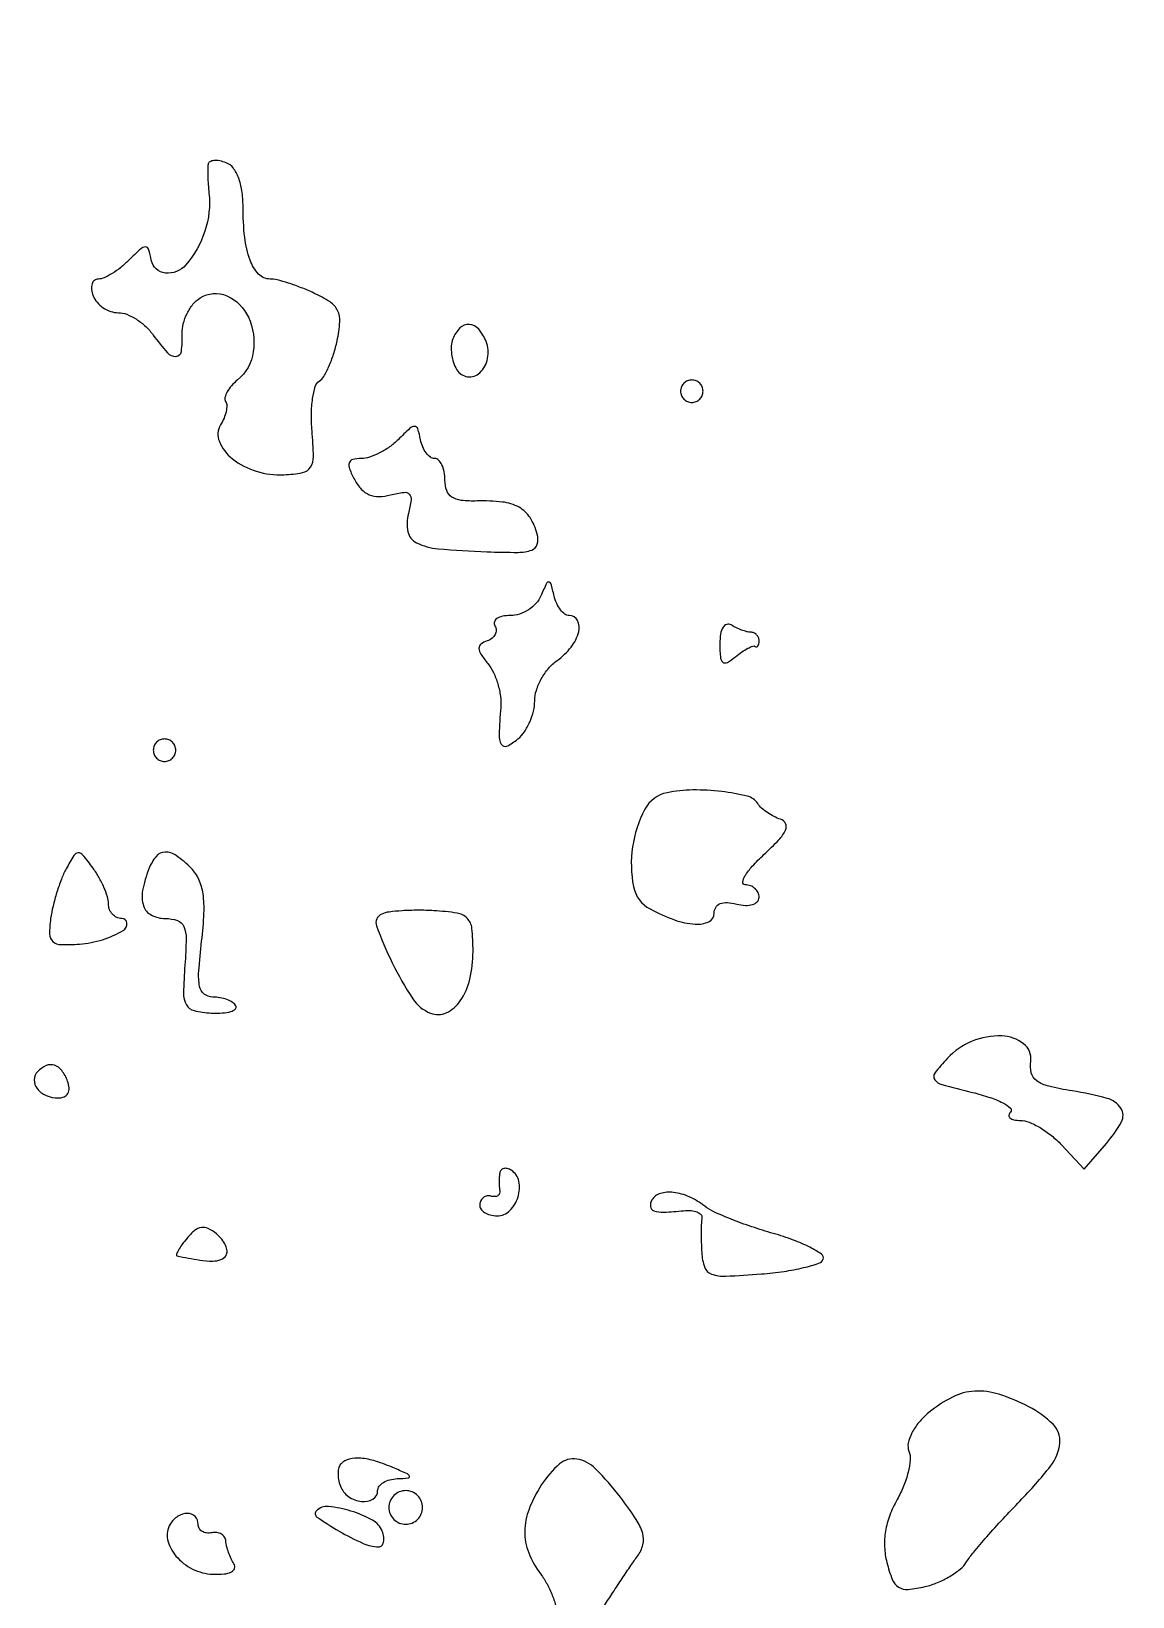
# Model space of a CAD drawing. Extents: x 0 to 5034, y 0 to 2560.
# Drawn here: x 1299.1 to 1397.3, y 2066.5 to 2206.1 of the extents above; entities that cross this region are included whole.
import ezdxf

# ---------------------------------------------------------------- set-up
doc = ezdxf.new("R2010")
doc.units = 0

msp = doc.modelspace()

# ---------------------------------------------------------------- linework, layer by layer
msp.add_lwpolyline([(1400.153175, 2318.07201, -0.000408), (1336.676578, 2318.858857, -0.00002), (1264.40431, 2319.816549, -0.099619), (1263, 2320.118618, 0.099762), (1262.577231, 2320.209431, 0.000071), (1251.04375, 2320.354554, 0.00083), (1238.180463, 2320.493224, 0.000507), (1223, 2320.616258, -0.001296), (1190.354618, 2320.932335, -0.001777), (1160.981876, 2321.397265, -0.001794)], format="xyb")
for points in [[(1314.884846, 2194.218615, 0.038357), (1314.852405, 2193.824936, 0.009153), (1314.860794, 2193.167606, 0.009355), (1314.898493, 2192.410871, 0.009128), (1314.964674, 2191.64983, -0.105978), (1314.605297, 2188.277588, -0.098699), (1312.896121, 2185.251155, -0.245088), (1311.081129, 2184.527826, -0.331125), (1309.823324, 2185.678593, 0.026367), (1309.583549, 2186.64579, 0.330021), (1309.298157, 2186.857185, 0.188479), (1308.87706, 2186.692602, 0.010058), (1307.821429, 2185.678593, -0.028113), (1307.102392, 2185.036158, -0.029968), (1306.330425, 2184.493087, -0.031394), (1305.615219, 2184.111256, -0.107312), (1305.102813, 2184, 0.170074), (1304.754753, 2183.878081, 0.150287), (1304.537366, 2183.559375, 0.106564), (1304.494585, 2183.074132, 0.060579), (1304.638374, 2182.5, 0.087841), (1304.983388, 2181.926565, 0.066468), (1305.536118, 2181.440625, 0.065753), (1306.203933, 2181.112144, 0.081633), (1306.88623, 2181, -0.09574), (1307.631132, 2180.856047, -0.047323), (1308.490704, 2180.4125, -0.044579), (1309.324722, 2179.76515, -0.049322), (1310, 2179, 0.02396), (1311.252824, 2177.426542, 0.227969), (1312.022527, 2177.099141, 0.363053), (1312.505058, 2177.542053, 0.042306), (1312.579401, 2179.118999, -0.070972), (1312.672537, 2180.009128, -0.053895), (1313.012764, 2180.93074, -0.054637), (1313.53452, 2181.743862, -0.079917), (1314.166177, 2182.311011, -0.25195), (1316.549017, 2182.498489, -0.183554), (1318.477862, 2180.597301, -0.145401), (1318.916273, 2177.503587, -0.18457), (1317.51101, 2175.009138, 0.039007), (1316.97207, 2174.485813, 0.053887), (1316.58367, 2173.935334, 0.066738), (1316.389565, 2173.440047, 0.201098), (1316.445027, 2173.088947, -0.140175), (1316.546892, 2172.72797, -0.051273), (1316.490247, 2172.195345, -0.045801), (1316.303936, 2171.592933, -0.040545), (1316.004958, 2171.008023, 0.242461), (1315.888173, 2169.510583, 0.126701), (1317.05004, 2167.982124, 0.093202), (1319.183847, 2166.863361, 0.085402), (1321.646479, 2166.549808, 0.035653), (1323.297826, 2166.740594, 0.206989), (1324.007912, 2167.220691, 0.148482), (1324.274435, 2168.17164, 0.016099), (1324.150612, 2170.473248, -0.024696), (1324.095755, 2171.973011, -0.032555), (1324.202228, 2173.336892, -0.034127), (1324.433144, 2174.413824, -0.182975), (1324.786001, 2174.886369, 0.118736), (1325.198993, 2175.314864, 0.028405), (1325.653382, 2176.200996, 0.027611), (1326.071811, 2177.306556, 0.024261), (1326.386861, 2178.5, 0.033707), (1326.626779, 2180.175856, 0.132965), (1326.432132, 2181.190299, 0.136101), (1325.755494, 2181.954825, 0.035979), (1324.313128, 2182.75, 0.015015), (1323.187331, 2183.228484, 0.015526), (1322.047245, 2183.632812, 0.015417), (1321.040809, 2183.921049, 0.062104), (1320.407624, 2184, -0.207963), (1319.390239, 2184.442285, -0.098979), (1318.625086, 2185.681037, -0.062316), (1318.148552, 2187.702316, -0.026771), (1318, 2190.474799, 0.035949), (1317.899134, 2191.875899, 0.056203), (1317.59329, 2193.044287, 0.070467), (1317.116157, 2193.899272, 0.139565), (1316.5, 2194.361626, 0.042832), (1315.917035, 2194.529763, 0.070993), (1315.406798, 2194.557054, 0.103826), (1315.045986, 2194.447327, 0.231447)], [(1336.699509, 2178.659316, 0.076488), (1336.565839, 2178.043451, 0.047164), (1336.590506, 2177.300927, 0.046126), (1336.757543, 2176.552737, 0.060507), (1337.050879, 2175.917675, 0.224064), (1338.021365, 2175.286861, 0.229344), (1339.111564, 2175.642541, 0.15618), (1339.801713, 2176.921971, 0.138688), (1339.664167, 2178.432783, 0.087523), (1339.010407, 2179.520931, 0.197231), (1338.166094, 2179.945283, 0.219014), (1337.333627, 2179.636724, 0.104936)], [(1357, 2174, 0.099038), (1357.076342, 2173.618362, 0.097945), (1357.29375, 2173.29375, 0.097945), (1357.618362, 2173.076342, 0.099038), (1358, 2173, 0.099038), (1358.381638, 2173.076342, 0.097945), (1358.70625, 2173.29375, 0.097945), (1358.923658, 2173.618362, 0.099038), (1359, 2174, 0.099038), (1358.923658, 2174.381638, 0.097945), (1358.70625, 2174.70625, 0.097945), (1358.381638, 2174.923658, 0.099038), (1358, 2175, 0.099038), (1357.618362, 2174.923658, 0.097945), (1357.29375, 2174.70625, 0.097945), (1357.076342, 2174.381638, 0.099038)], [(1331.821429, 2169.678593, -0.042142), (1331.060579, 2169.036215, -0.036155), (1330.163995, 2168.493087, -0.037766), (1329.272095, 2168.119273, -0.080519), (1328.536245, 2168, 0.059895), (1327.778574, 2167.908912, 0.264548), (1327.463871, 2167.611867, 0.172759), (1327.488034, 2167.076843, 0.026036), (1327.951728, 2166.090197, 0.065515), (1328.542656, 2165.266371, 0.105344), (1329.249428, 2164.774707, 0.103104), (1330.106631, 2164.607715, 0.060749), (1331.144843, 2164.748128, -0.028864), (1332.321075, 2164.984195, -0.240603), (1332.819009, 2164.812596, -0.232574), (1332.982047, 2164.303042, -0.027113), (1332.735554, 2163.09676, 0.116099), (1332.695668, 2161.476641, 0.231631), (1333.464955, 2160.489064, 0.092422), (1335.398931, 2159.954943, 0.011795), (1339.7238, 2159.688403, 0.009546), (1342.521401, 2159.635602, 0.084463), (1343.734307, 2159.842242, 0.247078), (1344.21765, 2160.362045, 0.130984), (1344.221383, 2161.265584, 0.077108), (1343.584036, 2162.730933, 0.126674), (1342.604512, 2163.651934, 0.098571), (1341.112984, 2164.123309, 0.034519), (1338.855889, 2164.214966, -0.032783), (1337.448214, 2164.26724, -0.11871), (1336.608836, 2164.563191, -0.166927), (1336.156029, 2165.140996, -0.083669), (1336, 2166.066883, 0.045973), (1335.931824, 2166.8068, 0.065906), (1335.727789, 2167.432147, 0.085963), (1335.427346, 2167.854316, 0.197712), (1335.073324, 2168, -0.159927), (1334.694866, 2168.124229, -0.07423), (1334.323883, 2168.493087, -0.062145), (1334.015682, 2169.03646, -0.050427), (1333.823324, 2169.678593, 0.026367), (1333.583549, 2170.64579, 0.330021), (1333.298157, 2170.857185, 0.188479), (1332.87706, 2170.692602, 0.010058)], [(1344.547769, 2155.75, -0.084069), (1344.111, 2155.080857, -0.063086), (1343.436377, 2154.514062, -0.062731), (1342.637165, 2154.130504, -0.080714), (1341.833994, 2154, 0.045994), (1341.125499, 2153.934689, 0.100128), (1340.621416, 2153.731339, 0.178108), (1340.400107, 2153.431131, 0.212176), (1340.447214, 2153.08541, -0.129213), (1340.563774, 2152.703975, -0.129838), (1340.477402, 2152.315287, -0.112417), (1340.193367, 2151.978608, -0.080541), (1339.756231, 2151.748032, 0.080823), (1339.203623, 2151.456152, 0.24448), (1339.026375, 2151.083536, 0.140501), (1339.196479, 2150.561006, 0.024029), (1339.828504, 2149.715567, -0.063408), (1340.323734, 2148.931506, -0.038356), (1340.711184, 2147.902243, -0.037875), (1340.942836, 2146.802676, -0.053525), (1340.967813, 2145.802946, 0.010445), (1340.820341, 2143.391571, 0.13594), (1341.023247, 2142.525108, 0.401461), (1341.522259, 2142.366904, 0.05912), (1342.5, 2143, 0.071239), (1343.074425, 2143.634387, 0.044602), (1343.559375, 2144.512762, 0.043924), (1343.889539, 2145.48454, 0.060003), (1344, 2146.401685, -0.078198), (1344.146566, 2147.333108, -0.048824), (1344.5875, 2148.348369, -0.047724), (1345.234751, 2149.289046, -0.062136), (1346, 2150, 0.070082), (1347.246023, 2151.194902, 0.101407), (1347.926987, 2152.554683, 0.189858), (1347.813353, 2153.55517, 0.277418), (1347.073324, 2154, -0.161528), (1346.687859, 2154.127863, -0.06882), (1346.295906, 2154.514062, -0.058015), (1345.956791, 2155.080474, -0.047235), (1345.728082, 2155.75, 0.008005), (1345.443691, 2156.86015, 0.338063), (1345.260491, 2157, 0.291205), (1345.052024, 2156.867337, 0.006693)], [(1360.5, 2151.489545, 0.020203), (1360.54852, 2150.28921, 0.203152), (1360.775731, 2149.85453, 0.313969), (1361.171866, 2149.82283, 0.041056), (1361.903695, 2150.335037, -0.021266), (1362.46664, 2150.763167, -0.031492), (1362.996781, 2151.084355, -0.032317), (1363.437519, 2151.279665, -0.24944), (1363.653695, 2151.25, 0.204068), (1363.784452, 2151.220393, 0.198837), (1363.898273, 2151.29375, 0.106591), (1363.975481, 2151.479793, 0.045279), (1364, 2151.75, 0.098534), (1363.942803, 2152.037421, 0.095899), (1363.779687, 2152.284186, 0.095889), (1363.536253, 2152.452273, 0.098492), (1363.25, 2152.515313, -0.059657), (1362.892247, 2152.565577, -0.02479), (1362.426563, 2152.713891, -0.024099), (1361.937899, 2152.92401, -0.028624), (1361.5, 2153.169821, 0.225781), (1361.116949, 2153.217808, 0.180541), (1360.788889, 2152.954292, 0.094322), (1360.569302, 2152.350391, 0.040187)], [(1310, 2142, 0.099038), (1310.076342, 2141.618362, 0.097945), (1310.29375, 2141.29375, 0.097945), (1310.618362, 2141.076342, 0.099038), (1311, 2141, 0.099038), (1311.381638, 2141.076342, 0.097945), (1311.70625, 2141.29375, 0.097945), (1311.923658, 2141.618362, 0.099038), (1312, 2142, 0.099038), (1311.923658, 2142.381638, 0.097945), (1311.70625, 2142.70625, 0.097945), (1311.381638, 2142.923658, 0.099038), (1311, 2143, 0.099038), (1310.618362, 2142.923658, 0.097945), (1310.29375, 2142.70625, 0.097945), (1310.076342, 2142.381638, 0.099038)], [(1355.796988, 2138.212781, 0.225321), (1353.8177, 2136.735891, 0.085455), (1352.718831, 2133.375143, 0.0854), (1352.806795, 2129.838604, 0.224708), (1354.278413, 2127.850998, 0.035846), (1356.452015, 2126.881016, 0.070241), (1358.302704, 2126.490766, 0.125587), (1359.520987, 2126.715347, 0.292605), (1360, 2127.463798, -0.132944), (1360.14251, 2127.990304, -0.164069), (1360.523727, 2128.322559, -0.114272), (1361.15104, 2128.426426, -0.048114), (1362, 2128.289749, 0.049804), (1362.774564, 2128.167727, 0.086529), (1363.419321, 2128.242791, 0.126717), (1363.841221, 2128.496045, 0.197013), (1364, 2128.883369, 0.110247), (1363.904916, 2129.309359, 0.09993), (1363.635814, 2129.67199, 0.094956), (1363.233571, 2129.91521, 0.088856), (1362.760218, 2130, -0.445974), (1362.547824, 2130.236478, -0.112116), (1362.73826, 2130.791537, -0.047343), (1363.395315, 2131.658688, -0.020025), (1364.426435, 2132.694594, 0.016018), (1365.762124, 2134.015155, 0.079487), (1366.356932, 2134.883802, 0.223686), (1366.357876, 2135.455841, 0.208243), (1365.916217, 2135.844538, -0.040908), (1365.328922, 2136.087913, -0.03187), (1364.735417, 2136.442345, -0.032751), (1364.222128, 2136.846952, -0.064769), (1363.885203, 2137.240198, 0.190659), (1362.947511, 2137.90249, 0.029627), (1360.669232, 2138.314499, 0.032911), (1358.086624, 2138.453769, 0.046504)], [(1302.233914, 2131.430221, 0.030555), (1301.813854, 2130.51146, 0.016359), (1301.40345, 2129.332627, 0.016231), (1301.06195, 2128.097974, 0.024355), (1300.852279, 2127, 0.035735), (1300.756482, 2125.604723, 0.213716), (1301.049091, 2124.956446, 0.17827), (1301.768219, 2124.675137, 0.023894), (1303.420981, 2124.720981, 0.056132), (1305.472845, 2125.110608, 0.060793), (1307.328212, 2125.941921, 0.286766), (1307.654258, 2126.584458, 0.38839), (1307.2, 2127, -0.108269), (1306.742179, 2127.100312, -0.09967), (1306.3525, 2127.384481, -0.095527), (1306.091207, 2127.809177, -0.090515), (1306, 2128.30887, 0.073896), (1305.906076, 2128.940909, 0.027827), (1305.598043, 2129.782969, 0.026835), (1305.155363, 2130.676495, 0.029441), (1304.631635, 2131.489091, 0.013194), (1303.73075, 2132.655256, 0.231824), (1303.308853, 2132.849285, 0.25371), (1302.920485, 2132.626155, 0.015616)], [(1309.606989, 2131.418213, 0.043266), (1309.050265, 2129.481629, 0.128883), (1309.136316, 2128.115407, 0.195574), (1309.82875, 2127.30248, 0.120325), (1311.067481, 2127, -0.082813), (1312.155352, 2126.818577, -0.213385), (1312.724856, 2126.287007, -0.105482), (1312.932092, 2125.204693, -0.013855), (1312.817481, 2122.853601, 0.013608), (1312.693434, 2120.334559, 0.132037), (1312.945861, 2119.305572, 0.213726), (1313.632509, 2118.787296, 0.043937), (1315.172829, 2118.573958, 0.026836), (1316.165189, 2118.577776, 0.057408), (1316.918972, 2118.708874, 0.112864), (1317.323644, 2118.936116, 0.361612), (1317.363812, 2119.220357, 0.114982), (1317.066368, 2119.519511, 0.0495), (1316.559303, 2119.77098, 0.045439), (1315.941932, 2119.942275, 0.044989), (1315.301692, 2120, -0.170701), (1314.544489, 2120.26627, -0.176313), (1314.133005, 2120.944288, -0.068107), (1314.051041, 2122.298989, -0.010578), (1314.311019, 2124.978261, 0.017153), (1314.518754, 2127.45782, 0.047966), (1314.437618, 2129.19853, 0.069672), (1314.067462, 2130.478295, 0.091435), (1313.378882, 2131.478261, 0.040241), (1312.052615, 2132.606652, 0.161492), (1311.050154, 2132.92148, 0.221312), (1310.254203, 2132.535497, 0.079483)], [(1330.358851, 2127.397742, 0.397026), (1329.89899, 2126.33379, 0.027661), (1331.297534, 2123.055374, 0.030722), (1333.13693, 2119.842434, 0.155767), (1334.721061, 2118.560439, 0.203327), (1336.116402, 2118.602125, 0.135488), (1337.356386, 2119.647374, 0.092995), (1338.21298, 2121.588341, 0.057603), (1338.5, 2124.071429, 0.024754), (1338.39867, 2126.116936, 0.16885), (1337.980588, 2127.020096, 0.16491), (1337.086995, 2127.480592, 0.023344), (1335, 2127.694792, 0.014303), (1333.576359, 2127.733229, 0.015577), (1332.192912, 2127.687885, 0.015191), (1331.015562, 2127.576535, 0.070685)], [(1380.786646, 2114.540616, 0.023437), (1379.663809, 2113.216052, 0.333946), (1379.656996, 2112.633254, 0.16956), (1380.287821, 2112.199868, 0.0068), (1383.020945, 2111.4949, -0.019991), (1384.55493, 2111.055773, -0.039505), (1385.722026, 2110.565417, -0.061724), (1386.399732, 2110.101755, -0.432518), (1386.410837, 2109.74417, 0.162104), (1386.270206, 2109.463147, 0.25891), (1386.363407, 2109.2186, 0.131218), (1386.719634, 2109.051314, 0.044552), (1387.294378, 2109, -0.097337), (1388.060453, 2108.849439, -0.037132), (1389.038202, 2108.362145, -0.035027), (1390.05082, 2107.659504, -0.036049), (1390.945076, 2106.828579), (1392.968063, 2104.657157), (1394.963275, 2106.957655, 0.053067), (1396.2922, 2108.865486, 0.277342), (1396.244706, 2110.092037, 0.185062), (1395.029196, 2110.969058, 0.025125), (1391.902496, 2111.631582, -0.01886), (1389.81057, 2112.04754, -0.097727), (1388.743951, 2112.535206, -0.176582), (1388.265221, 2113.238627, -0.097979), (1388.209881, 2114.288272, 0.271759), (1387.578975, 2115.831711, 0.15576), (1385.624549, 2116.529707, 0.106014), (1382.979649, 2116.055902, 0.108491)], [(1299.693853, 2113.36052, 0.194451), (1299.382462, 2112.626651, 0.171052), (1299.646867, 2111.833149, 0.128523), (1300.447765, 2111.218361, 0.100093), (1301.527632, 2111, 0.102783), (1302.053314, 2111.109216, 0.164887), (1302.389385, 2111.413947, 0.145256), (1302.496028, 2111.893224, 0.07435), (1302.361626, 2112.5, 0.066432), (1301.841446, 2113.454275, 0.158053), (1301.194026, 2113.921907, 0.182991), (1300.463228, 2113.885371, 0.093639)], [(1340.881579, 2104.309017, 0.022289), (1340.844744, 2103.944741, 0.014052), (1340.83273, 2103.517336, 0.014106), (1340.844631, 2103.095576, 0.025051), (1340.881579, 2102.75, -0.12901), (1340.854957, 2102.484671, -0.162681), (1340.700839, 2102.29375, -0.133789), (1340.435117, 2102.210642, -0.077171), (1340.1, 2102.25, 0.11039), (1339.749164, 2102.267928, 0.119228), (1339.435, 2102.132812, 0.113761), (1339.206961, 2101.862485, 0.093907), (1339.1, 2101.5, 0.168696), (1339.191038, 2101.119049, 0.108012), (1339.515435, 2100.79375, 0.084061), (1340.029171, 2100.574199, 0.059104), (1340.654671, 2100.5, 0.197179), (1341.770248, 2100.957733, 0.123534), (1342.513587, 2102.180419, 0.126021), (1342.583739, 2103.590598, 0.206932), (1341.910933, 2104.555046, 0.072163), (1341.553783, 2104.710062, 0.125664), (1341.2328, 2104.715008, 0.160215), (1340.999675, 2104.571325, 0.139745)], [(1354.444954, 2101.910933, 0.165266), (1354.310446, 2101.325945, 0.293535), (1354.607093, 2100.953502, 0.092497), (1355.507182, 2100.824181, 0.015112), (1357.272207, 2100.951466, -0.043431), (1357.940964, 2100.961769, -0.075058), (1358.482518, 2100.839962, -0.11392), (1358.816158, 2100.612717, -0.233229), (1358.903786, 2100.31662, 0.033631), (1358.856439, 2099.8599, 0.007234), (1358.839254, 2099.064117, 0.007523), (1358.846573, 2098.140145, 0.007116), (1358.881579, 2097.199522, 0.074967), (1359.142523, 2095.919385, 0.223641), (1359.762265, 2095.306279, 0.096421), (1361.026352, 2095.118169, 0.008869), (1364.205614, 2095.316364, 0.01584), (1366.222158, 2095.542498, 0.023354), (1367.971379, 2095.878997, 0.020245), (1369.33506, 2096.267048, 0.237132), (1369.715229, 2096.645688, 0.335991), (1369.56903, 2097.077396, 0.030828), (1368.531793, 2097.691204, 0.030026), (1367.062273, 2098.334586, 0.018267), (1365.259615, 2098.924205, -0.0118), (1363.33837, 2099.525227, -0.012835), (1361.501315, 2100.200918, -0.012378), (1359.961526, 2100.857159, -0.059587), (1359.149118, 2101.351528, 0.058627), (1357.779281, 2102.1887, 0.078434), (1356.379588, 2102.583484, 0.100835), (1355.200542, 2102.485837, 0.185485)], [(1313.010234, 2098.512331, 0.016104), (1312.555139, 2097.926576, 0.030315), (1312.233209, 2097.421772, 0.037664), (1312.05989, 2097.045648, 0.460042), (1312.127555, 2096.923489, 0.009389), (1314.134974, 2096.550245, 0.044292), (1315.302068, 2096.460752, 0.088127), (1316.028711, 2096.598839, 0.164877), (1316.485019, 2096.97576, 0.167606), (1316.572557, 2097.364575, 0.077973), (1316.434756, 2097.86974, 0.06403), (1316.104058, 2098.409336, 0.050133), (1315.621668, 2098.899024, 0.06121), (1314.902383, 2099.360527, 0.149907), (1314.287252, 2099.453866, 0.136429), (1313.687498, 2099.187331, 0.047209)], [(1379.142111, 2082.969075, 0.042664), (1378.248896, 2082.085657, 0.056993), (1377.613273, 2081.139971, 0.06839), (1377.295711, 2080.24606, 0.143775), (1377.354666, 2079.518139, -0.113164), (1377.463316, 2078.752893, -0.038651), (1377.281783, 2077.639302, -0.036081), (1376.883184, 2076.399179, -0.034489), (1376.305506, 2075.209593, 0.040671), (1375.644377, 2073.804267, 0.049075), (1375.269029, 2072.395317, 0.051115), (1375.184418, 2070.990235, 0.051022), (1375.386471, 2069.596314, 0.032175), (1375.872258, 2068.080992, 0.159719), (1376.435116, 2067.400852, 0.16533), (1377.279655, 2067.198636, 0.0351), (1378.793519, 2067.447375, 0.040974), (1379.903004, 2067.808811, 0.035246), (1380.998721, 2068.361671, 0.036799), (1381.924309, 2069.010402, 0.079726), (1382.5, 2069.657854, -0.031605), (1383.113617, 2070.49791, -0.006477), (1384.307812, 2071.895691, -0.006795), (1385.741007, 2073.48575, -0.006339), (1387.25, 2075.073963, 0.026779), (1389.975591, 2078.18811, 0.143602), (1390.803495, 2080.259943, 0.225991), (1390.199395, 2081.916898, 0.074996), (1388.04966, 2083.47432, 0.040916), (1385.378651, 2084.589349, 0.09285), (1383.216597, 2084.868732, 0.10244), (1381.235381, 2084.339928, 0.057466)], [(1326.735568, 2078.402234, 0.131935), (1326.545171, 2078.072034, 0.057779), (1326.471459, 2077.568156, 0.05155), (1326.514361, 2076.982947, 0.04759), (1326.67589, 2076.402234, 0.149596), (1327.396391, 2075.480361, 0.123114), (1328.567537, 2075.032283, 0.167329), (1329.575593, 2075.248372, 0.262824), (1330, 2076, -0.16722), (1330.13318, 2076.387084, -0.090029), (1330.514062, 2076.726896, -0.072474), (1331.080593, 2076.969234, -0.054897), (1331.75, 2077.070285, 0.011173), (1332.721577, 2077.131074, 0.467319), (1332.827495, 2077.282091, 0.223503), (1332.652006, 2077.489401, 0.005675), (1331.5, 2078, 0.024471), (1329.815813, 2078.628025, 0.056), (1328.48863, 2078.891685, 0.080207), (1327.471229, 2078.81437, 0.13824)], [(1344.61501, 2076.535183, 0.05216), (1343.492904, 2074.357609, 0.090535), (1343.10788, 2072.366448, 0.097105), (1343.460098, 2070.465115, 0.0678), (1344.531803, 2068.55887, -0.038541), (1345.093864, 2067.682972, -0.030083), (1345.568717, 2066.656592, -0.030896), (1345.895586, 2065.641073, -0.062488), (1346, 2064.80887, 0.150686), (1346.408461, 2063.484309, 0.307512), (1347.375105, 2063.102825, 0.148161), (1348.772963, 2063.893869, 0.050375), (1350.221354, 2065.756323, -0.003905), (1350.969477, 2066.92833, -0.003109), (1351.794381, 2068.181505, -0.003143), (1352.573139, 2069.332965, -0.007901), (1353.159116, 2070.159441, 0.09612), (1353.640756, 2071.180134, 0.133652), (1353.624177, 2072.185738, 0.076422), (1353.042548, 2073.438184, 0.016075), (1351.636871, 2075.409441, 0.032484), (1349.418859, 2077.956009, 0.158901), (1347.74184, 2078.816618, 0.22273), (1346.222732, 2078.380881, 0.068385)], [(1331, 2074.5, 0.099038), (1331.114514, 2073.927543, 0.097945), (1331.440625, 2073.440625, 0.097945), (1331.927543, 2073.114514, 0.099038), (1332.5, 2073, 0.099038), (1333.072457, 2073.114514, 0.097945), (1333.559375, 2073.440625, 0.097945), (1333.885486, 2073.927543, 0.099038), (1334, 2074.5, 0.099038), (1333.885486, 2075.072457, 0.097945), (1333.559375, 2075.559375, 0.097945), (1333.072457, 2075.885486, 0.099038), (1332.5, 2076, 0.099038), (1331.927543, 2075.885486, 0.097945), (1331.440625, 2075.559375, 0.097945), (1331.114514, 2075.072457, 0.099038)], [(1311.504895, 2073.00792, 0.196795), (1311.278426, 2071.647449, 0.12126), (1312.016691, 2070.175955, 0.101291), (1313.50235, 2069.016854, 0.104605), (1315.306883, 2068.551849, 0.032065), (1316.302883, 2068.572132, 0.092696), (1316.965197, 2068.754956, 0.203579), (1317.239376, 2069.07078, 0.224032), (1317.188142, 2069.470357, -0.033371), (1316.931876, 2069.937677, -0.023688), (1316.705921, 2070.491292, -0.024027), (1316.540049, 2071.042915, -0.045872), (1316.469858, 2071.5, 0.126887), (1316.352815, 2071.861502, 0.118092), (1316.073106, 2072.132812, 0.104346), (1315.669194, 2072.269866, 0.081134), (1315.204545, 2072.25, -0.080873), (1314.744473, 2072.230091, -0.11013), (1314.353835, 2072.367188, -0.126343), (1314.094393, 2072.63877, -0.128497), (1314, 2073, 0.194981), (1313.722211, 2073.685269, 0.202024), (1313.050857, 2073.970582, 0.146845), (1312.195154, 2073.716691, 0.109734)], [(1324.538636, 2074.205303, 0.469622), (1324.590939, 2073.642723, 0.018954), (1326.561267, 2072.401695, 0.024344), (1328.702507, 2071.299153, 0.107113), (1330.082922, 2071, 0.196006), (1330.363212, 2071.114267, 0.144061), (1330.528887, 2071.410153, 0.095314), (1330.544339, 2071.861476, 0.052693), (1330.401433, 2072.396266, 0.178781), (1329.541801, 2073.375927, 0.049402), (1327.622841, 2074.182767, 0.049107), (1325.623421, 2074.590481, 0.225831)]]:
    msp.add_lwpolyline(points, format="xyb", close=True)

doc.saveas('drawing.dxf')
